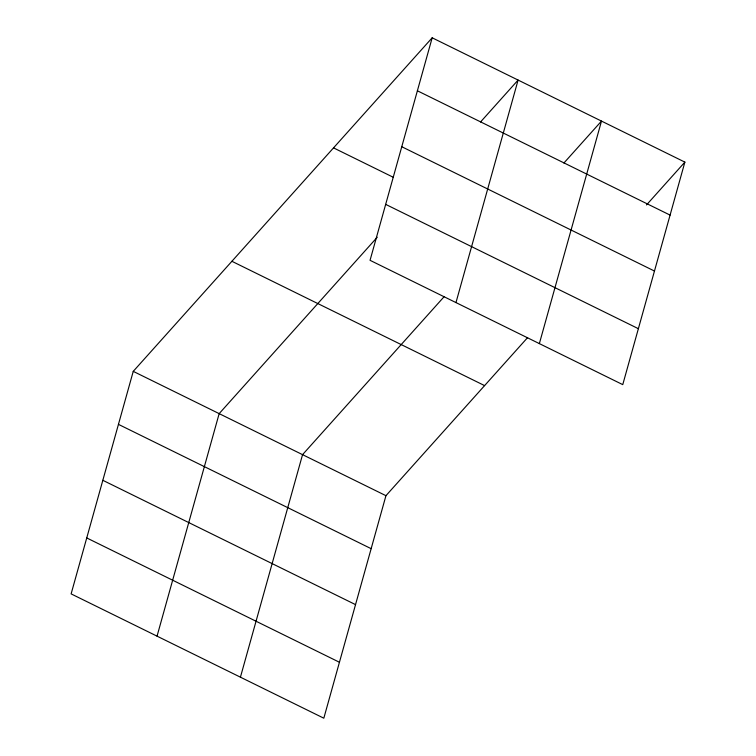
<?xml version="1.0" encoding="UTF-8"?>
<svg xmlns="http://www.w3.org/2000/svg" width="756" height="756" viewBox="0 0 756 756"><rect width="100%" height="100%" fill="white"/><g stroke="black" fill="none" stroke-linecap="round" stroke-linejoin="round"><path stroke-width="1.13" d="M432.177 37.8L370.053 260.319L622.755 384.634L684.879 162.115L432.177 37.8L133.245 371.366L71.121 593.885L323.823 718.2L385.947 495.681L527.593 337.62M157.04 636.155L219.164 413.636L377.235 237.252M240.427 677.178L302.551 454.658L444.207 296.598M455.972 302.58L518.096 80.07L480.523 121.999M539.359 343.611L601.492 121.092L563.91 163.022M646.522 204.923L684.879 162.115M417.388 90.786L670.09 215.101M401.767 146.73L654.469 271.045M333.528 147.874L393.252 177.263M385.673 204.375L638.376 328.69M231.894 261.292L484.596 385.607M133.245 371.366L385.947 495.681M118.446 424.362L371.149 548.676M102.835 480.306L355.528 604.62M86.742 537.941L339.435 662.256"/></g></svg>
